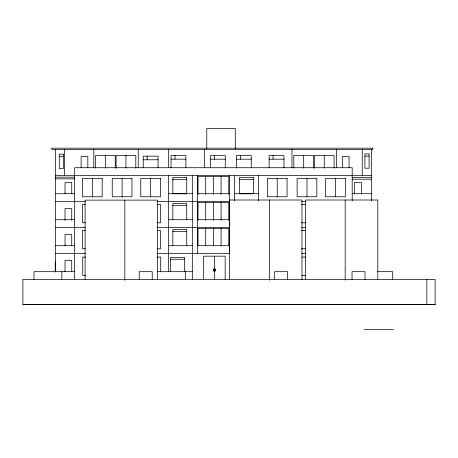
<?xml version="1.0" encoding="UTF-8"?>
<svg xmlns="http://www.w3.org/2000/svg" width="458" height="458" viewBox="0 0 458 458"><rect width="100%" height="100%" fill="white"/><g stroke="black" fill="none" stroke-linecap="round" stroke-linejoin="round"><path stroke-width="0.69" d="M22.9 304.553L435.1 304.427L435.1 279.403L22.9 279.403L22.9 304.553L435.1 304.553M435.1 304.427L426.839 304.553L426.839 279.403M364.906 156.132L369.102 156.132M59.3 156.378L63.496 156.378M171.034 159.155L185.868 159.155M210.434 159.184L225.267 159.184M236.425 159.184L251.259 159.184M269.127 159.184L283.96 159.184M143.228 159.773L158.062 159.773M371.478 175.431L55.384 175.431L55.384 272.029M55.384 177.166L74.665 177.166M352.196 177.532L371.478 177.532M55.384 178.843L74.665 178.843M352.196 179.204L371.478 179.204M172.849 179.359L186.732 179.359M239.505 179.359L253.389 179.359M55.384 193.711L74.665 193.711M168.424 193.711L192.32 193.711M197.381 193.711L229.481 193.711M234.542 193.711L258.438 193.711M352.196 193.711L371.478 193.711M55.384 201.428L85.32 201.428M157.06 201.428L229.481 201.428M301.765 201.428L306.024 201.428M85.297 204.445L82.48 204.445L82.48 222.771L85.297 222.771M157.638 204.445L160.455 204.445L160.455 222.771L157.638 222.771M301.347 204.445L305.566 204.445M172.849 205.35L186.732 205.35M55.384 219.703L74.665 219.703M168.424 219.703L192.32 219.703M197.381 219.703L229.481 219.703M301.347 222.771L305.566 222.771M55.384 227.42L85.32 227.42M157.06 227.42L229.481 227.42M301.765 227.42L306.024 227.42M85.297 230.437L82.48 230.437L82.48 248.763L85.297 248.763M157.638 230.437L160.455 230.437L160.455 248.763L157.638 248.763M301.347 230.437L305.566 230.437M172.849 231.342L186.732 231.342M55.384 245.694L74.665 245.694M168.424 245.694L192.32 245.694M197.381 245.694L229.481 245.694M301.347 248.763L305.566 248.763M55.384 253.411L85.32 253.411M157.06 253.411L229.481 253.411L229.481 175.431M301.765 253.411L306.024 253.411M85.554 257.075L82.738 257.075L82.738 275.401L85.554 275.401M157.197 257.075L160.712 257.075L160.712 271.875M301.891 257.075L305.406 257.075M170.639 259.262L184.522 259.262M74.665 271.686L34.001 271.686L34.001 279.403M157.174 271.686L192.32 271.686M377.793 271.686L392.689 271.686L392.689 279.403M301.891 275.401L305.406 275.401M364.293 329.52L393.428 329.52M377.804 279.5L377.804 200.009L305.457 200.009L305.457 279.5M371.478 149.44L371.478 200.724M365.02 279.403L365.02 271.686L352.025 271.686L352.025 279.403M362.255 149.44L362.255 175.431M361.351 193.723L361.351 182.519L354.641 182.519L354.641 193.723M352.196 200.724L352.196 167.72L74.665 167.72L74.665 279.403M349.065 167.731L349.065 156.527L342.361 156.527L342.361 167.731M345.189 200.009L345.189 280.21M336.43 149.44L336.43 167.708M335.479 178.454L335.479 196.78M334.088 168.143L334.088 155.457L314.383 155.457L314.383 168.143M324.235 155.457L324.235 168.143M313.547 168.143L313.547 155.457L293.841 155.457L293.841 168.143M306.975 178.454L306.975 196.78M303.694 155.457L303.694 168.143M301.977 279.5L301.977 200.009L229.624 200.009L229.624 279.5M291.986 149.44L291.986 167.708M287.613 279.403L287.613 271.686L274.617 271.686L274.617 279.403M283.96 167.954L283.96 155.56L269.127 155.56L269.127 167.954M277.21 178.454L277.21 196.78M273.054 155.56L273.054 159.184M269.356 200.009L269.356 280.21M258.438 175.431L258.438 200.724M251.259 167.954L251.259 155.56L236.425 155.56L236.425 167.954M240.358 155.56L240.358 159.184M235.28 148.741L235.28 128.48L206.77 128.48L206.77 148.741M234.542 175.431L234.542 200.724M228.771 194.284L228.771 176.422L198.011 176.422L198.011 194.284M228.771 220.275L228.771 202.413L198.011 202.413L198.011 220.275M228.771 245.551L228.771 228.405L198.011 228.405L198.011 245.551M225.267 167.954L225.267 155.56L210.434 155.56L210.434 167.954M225.159 279.403L225.159 256.177L203.564 256.177L203.564 279.403M221.082 176.422L221.082 194.284M221.082 202.413L221.082 220.275M221.082 228.405L221.082 245.551M214.367 155.56L214.367 159.184M214.361 256.177L214.361 279.403M213.394 176.422L213.394 194.284M213.394 202.413L213.394 220.275M213.394 228.405L213.394 245.551M205.699 176.422L205.699 194.284M205.699 202.413L205.699 220.275M205.699 228.405L205.699 245.551M204.474 149.44L204.474 167.708M197.381 175.431L197.381 253.411M192.32 175.431L192.32 279.403M186.732 219.731L186.732 203.444L172.849 203.444L172.849 219.731M186.732 245.723L186.732 229.435L172.849 229.435L172.849 245.723M185.868 167.926L185.868 155.531L171.034 155.531L171.034 167.926M185.358 271.686L185.358 279.403M184.522 271.583L184.522 257.35L170.639 257.35L170.639 271.583M174.962 155.531L174.962 159.155M168.424 149.44L168.424 167.708M168.424 175.431L168.424 271.674M158.062 167.874L158.062 156.155L143.228 156.155L143.228 167.874M157.443 279.62L157.443 200.129L85.096 200.129L85.096 279.62M152.239 279.403L152.239 271.686L139.243 271.686L139.243 279.403M150.602 178.454L150.602 196.78M147.161 156.155L147.161 159.773M138.242 149.44L138.242 167.708M135.791 168.143L135.791 155.457L116.092 155.457L116.092 168.143M125.939 155.457L125.939 168.143M124.828 200.129L124.828 280.33M122.097 178.454L122.097 196.78M115.25 168.143L115.25 155.457L95.545 155.457L95.545 168.143M105.397 155.457L105.397 168.143M93.798 149.44L93.798 167.708M92.333 178.454L92.333 196.78M87.827 167.731L87.827 156.527L81.118 156.527L81.118 167.731M71.734 193.723L71.734 182.519L65.025 182.519L65.025 193.723M71.734 220.412L71.734 208.51L65.025 208.51L65.025 220.412M71.734 245.706L71.734 234.502L65.025 234.502L65.025 245.706M71.734 271.697L71.734 260.493L65.025 260.493L65.025 271.697M64.607 149.44L64.607 175.431M61.836 271.686L61.836 279.403M55.47 149.44L55.47 175.431M55.241 261.793L55.241 271.657M372.864 148.186L51.737 148.186L51.737 149.44L372.864 149.44L372.864 148.186M369.102 153.957L364.906 153.957L364.906 168.206L369.102 168.206L369.102 153.957M63.496 154.203L59.3 154.203L59.3 168.458L63.496 168.458L63.496 154.203M186.732 177.452L172.849 177.452L172.849 193.74L186.732 193.74L186.732 177.452M253.389 177.452L239.505 177.452L239.505 193.74L253.389 193.74L253.389 177.452M102.186 178.454L82.48 178.454L82.48 196.78L102.186 196.78L102.186 178.454M131.95 178.454L112.244 178.454L112.244 196.78L131.95 196.78L131.95 178.454M160.455 178.454L140.749 178.454L140.749 196.78L160.455 196.78L160.455 178.454M287.063 178.454L267.358 178.454L267.358 196.78L287.063 196.78L287.063 178.454M316.827 178.454L297.122 178.454L297.122 196.78L316.827 196.78L316.827 178.454M345.332 178.454L325.632 178.454L325.632 196.78L345.332 196.78L345.332 178.454M214.006 269.086L213.583 269.086L213.583 271.182L214.006 271.182L214.006 269.086M215.26 269.086L214.842 269.086L214.842 271.182L215.26 271.182L215.26 269.086"/></g></svg>
